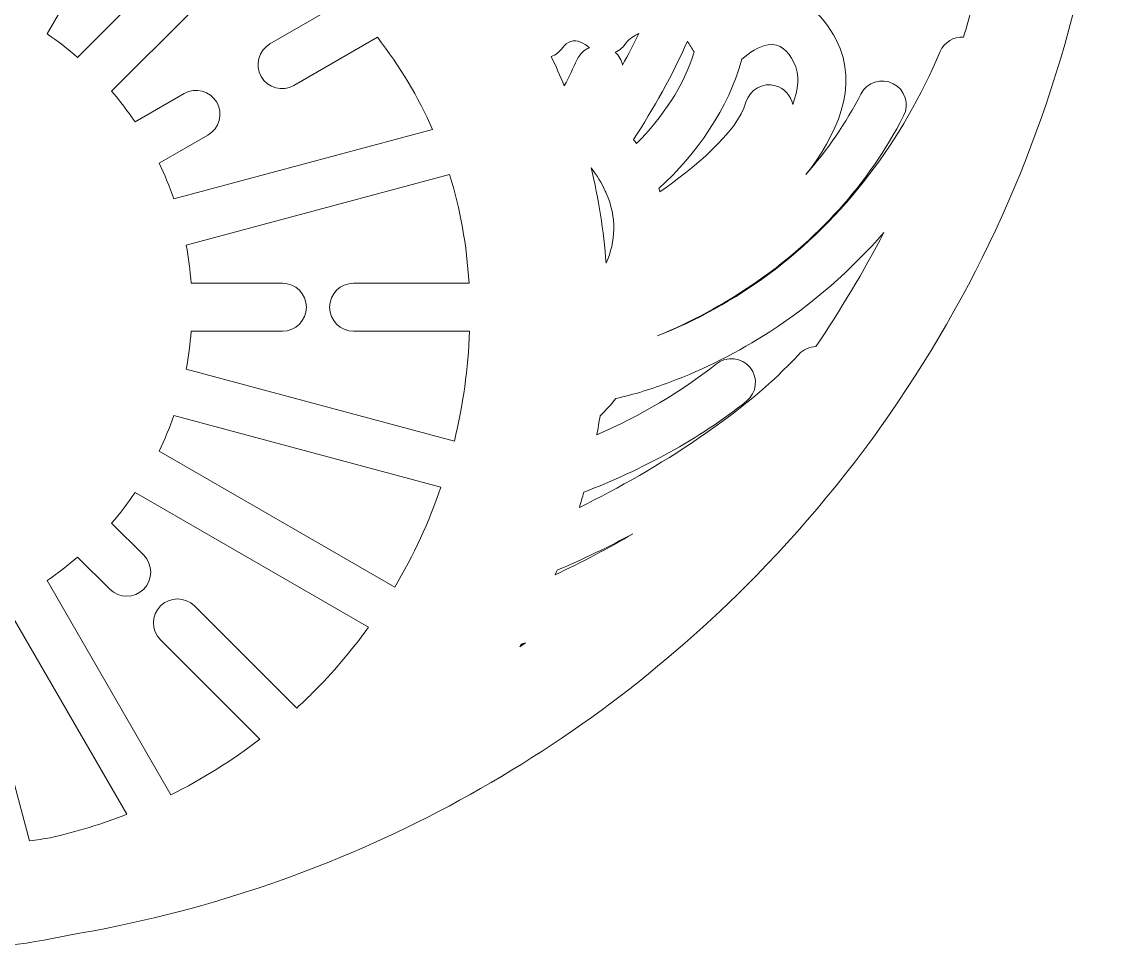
# Model space of a CAD drawing. Header units: millimetres. Extents: x -203 to 203, y -203 to 203.
# Drawn here: x 26 to 203.2, y -203.2 to -52 of the extents above; entities that cross this region are included whole.
import ezdxf

# ---------------------------------------------------------------- set-up
doc = ezdxf.new("R2010")
doc.units = ezdxf.units.MM
doc.header["$MEASUREMENT"] = 0
doc.layers.add('Layer 1', color=7, linetype='Continuous')

msp = doc.modelspace()

# ---------------------------------------------------------------- linework, layer by layer
at = {"layer": 'Layer 1', "lineweight": 9}
for points, knots in [([(33.7208, -200.4134), (76.3242, -193.2977), (114.4402, -172.9273), (143.6838, -143.6838), (180.4558, -106.9117), (203.2, -56.1117), (203.2, 0), (203.2, 56.1116), (180.4558, 106.9117), (143.6838, 143.6838), (108.1613, 179.2061), (61.0701, 200.2619), (10.8867, 202.9111), (9.3566, 202.9111), (7.8348, 203.165), (6.3208, 203.0996), (4.2214, 203.1637), (2.115, 203.2), (0, 203.2), (-112.2233, 203.2), (-203.2, 112.2234), (-203.2, 0), (-203.2, -112.2232), (-112.2236, -203.2), (0, -203.2), (3.7048, -203.2), (7.3858, -203.0983), (11.0418, -202.9022), (18.8322, -202.8955), (26.4212, -202.0358), (33.7208, -200.4134)], [0, 0, 0, 0, 0.1, 0.1, 0.1, 0.2, 0.2, 0.2, 0.3, 0.3, 0.3, 0.4, 0.4, 0.4, 0.5, 0.5, 0.5, 0.6, 0.6, 0.6, 0.7, 0.7, 0.7, 0.8, 0.8, 0.8, 0.9, 0.9, 0.9, 1, 1, 1, 1]), ([(179.0457, -54.439), (180.0078, -51.2682), (180.8829, -48.0682), (181.6758, -44.844), (180.4787, -44.207), (179.6476, -42.9624), (179.6053, -41.5116), (179.4015, -34.5457), (178.2484, -25.2357), (173.8066, -19.5176), (172.8501, -18.2862), (171.6717, -17.1461), (170.3042, -16.3789), (169.8787, -16.1401), (169.2558, -15.8421), (168.7556, -15.7336), (166.8619, -15.5456), (164.5312, -15.7536), (162.7327, -16.2824), (160.6877, -16.884), (159.134, -17.895), (158.1592, -19.4188), (160.5848, -19.0189), (163.6209, -19.2381), (165.8525, -20.3982), (169.018, -22.0438), (170.8535, -25.2471), (171.7375, -28.6013), (172.8253, -32.7294), (172.7327, -38.4775), (170.7096, -42.3691), (169.7157, -44.2808), (167.3585, -45.0256), (165.4468, -44.0318), (164.9807, -43.7896), (164.5692, -43.457), (164.2357, -43.0523), (163.5303, -42.3247), (162.5361, -41.6652), (161.6125, -41.2858), (159.8231, -40.5509), (158.0934, -40.7034), (156.3992, -41.6176), (154.6656, -42.5986), (152.6562, -42.2365), (151.3784, -40.7192), (149.8094, -38.9271), (147.6062, -37.235), (145.0921, -37.4129), (144.0652, -37.5187), (143.1898, -38.0178), (142.3893, -38.6468), (140.0779, -40.4632), (138.9061, -43.2372), (139.1948, -46.1602), (139.3335, -47.5642), (139.7862, -48.9246), (140.4124, -50.1953), (142.489, -48.8039), (144.862, -47.7405), (147.3193, -47.5342), (152.5235, -47.097), (156.0772, -50.5482), (158.3391, -54.8788), (162.3058, -62.4739), (158.231, -70.6533), (153.4307, -76.7847), (156.912, -72.8287), (159.9182, -68.4572), (162.3706, -63.6921), (163.3559, -61.7775), (165.7097, -61.0251), (167.6235, -62.0114), (169.5366, -62.9976), (170.2883, -65.3493), (169.3036, -67.2628), (163.5674, -78.4087), (155.117, -87.6249), (144.7896, -94.6715), (140.0701, -97.8916), (134.7372, -100.8092), (129.3054, -102.9933), (135.6943, -100.5373), (141.844, -97.0796), (147.2367, -93.1004), (159.8724, -83.7769), (169.1001, -71.1912), (175.2456, -56.8018), (175.9041, -55.26), (177.4567, -54.3566), (179.0457, -54.439)], [0, 0, 0, 0, 0.03333333, 0.03333333, 0.03333333, 0.06666667, 0.06666667, 0.06666667, 0.1, 0.1, 0.1, 0.13333333, 0.13333333, 0.13333333, 0.16666667, 0.16666667, 0.16666667, 0.2, 0.2, 0.2, 0.23333333, 0.23333333, 0.23333333, 0.26666667, 0.26666667, 0.26666667, 0.3, 0.3, 0.3, 0.33333333, 0.33333333, 0.33333333, 0.36666667, 0.36666667, 0.36666667, 0.4, 0.4, 0.4, 0.43333333, 0.43333333, 0.43333333, 0.46666667, 0.46666667, 0.46666667, 0.5, 0.5, 0.5, 0.53333333, 0.53333333, 0.53333333, 0.56666667, 0.56666667, 0.56666667, 0.6, 0.6, 0.6, 0.63333333, 0.63333333, 0.63333333, 0.66666667, 0.66666667, 0.66666667, 0.7, 0.7, 0.7, 0.73333333, 0.73333333, 0.73333333, 0.76666667, 0.76666667, 0.76666667, 0.8, 0.8, 0.8, 0.83333333, 0.83333333, 0.83333333, 0.86666667, 0.86666667, 0.86666667, 0.9, 0.9, 0.9, 0.93333333, 0.93333333, 0.93333333, 0.96666667, 0.96666667, 0.96666667, 1, 1, 1, 1]), ([(59.9032, -32.924), (55.6702, -30.1491), (51.2369, -27.6124), (46.6756, -25.2946), (46.6756, -25.2946), (30.1443, -53.9277), (30.1443, -53.9277), (31.8693, -55.1005), (33.523, -56.3704), (35.0962, -57.731), (35.0962, -57.731), (59.9032, -32.924), (59.9032, -32.924)], [0, 0, 0, 0, 0.25, 0.25, 0.25, 0.5, 0.5, 0.5, 0.75, 0.75, 0.75, 1, 1, 1, 1]), ([(92.7705, -69.4511), (90.4409, -64.1774), (87.4467, -59.1817), (83.8025, -54.4627), (83.8025, -54.4627), (70.236, -62.2953), (70.236, -62.2953), (68.3744, -63.3701), (65.9846, -62.7236), (64.914, -60.8605), (63.8446, -58.9995), (64.4892, -56.6169), (66.3472, -55.5441), (66.3472, -55.5441), (78.6562, -48.4375), (78.6562, -48.4375), (78.0442, -47.7867), (77.4194, -47.1414), (76.7802, -46.5023), (73.5543, -43.2763), (70.0688, -40.2767), (66.3821, -37.4866), (66.3821, -37.4866), (40.617, -63.2517), (40.617, -63.2517), (41.9776, -64.8249), (43.2474, -66.4788), (44.4202, -68.2038), (44.4202, -68.2038), (52.3828, -63.6066), (52.3828, -63.6066), (54.2443, -62.5318), (56.6342, -63.1783), (57.7047, -65.0414), (58.7741, -66.9024), (58.1295, -69.2851), (56.2715, -70.3579), (56.2715, -70.3579), (48.3219, -74.9474), (48.3219, -74.9474), (49.2269, -76.8138), (50.0258, -78.741), (50.7137, -80.7202), (50.7137, -80.7202), (92.7705, -69.4511), (92.7705, -69.4511)], [0, 0, 0, 0, 0.06666667, 0.06666667, 0.06666667, 0.13333333, 0.13333333, 0.13333333, 0.2, 0.2, 0.2, 0.26666667, 0.26666667, 0.26666667, 0.33333333, 0.33333333, 0.33333333, 0.4, 0.4, 0.4, 0.46666667, 0.46666667, 0.46666667, 0.53333333, 0.53333333, 0.53333333, 0.6, 0.6, 0.6, 0.66666667, 0.66666667, 0.66666667, 0.73333333, 0.73333333, 0.73333333, 0.8, 0.8, 0.8, 0.86666667, 0.86666667, 0.86666667, 0.93333333, 0.93333333, 0.93333333, 1, 1, 1, 1]), ([(112.0529, -57.6088), (112.8055, -59.1687), (113.5119, -60.748), (114.1735, -62.3462), (114.9244, -60.9121), (115.6414, -59.4181), (116.2518, -58.1012), (116.6714, -57.1961), (117.3962, -56.5267), (118.2478, -56.1595), (117.426, -55.4594), (116.2976, -54.7554), (115.1946, -55.1609), (114.7291, -55.332), (114.2261, -55.7238), (113.9224, -56.1263), (113.4241, -56.8264), (112.7799, -57.3321), (112.0529, -57.6088)], [0, 0, 0, 0, 0.16666667, 0.16666667, 0.16666667, 0.33333333, 0.33333333, 0.33333333, 0.5, 0.5, 0.5, 0.66666667, 0.66666667, 0.66666667, 0.83333333, 0.83333333, 0.83333333, 1, 1, 1, 1]), ([(123.6192, -58.9936), (123.4626, -58.1957), (123.0593, -57.4536), (122.4537, -56.8873), (123.2333, -56.5541), (123.7734, -56.0578), (124.2345, -55.3477), (124.6093, -54.7703), (125.6211, -54.1617), (126.2696, -53.8788), (125.4415, -55.6032), (124.5518, -57.3097), (123.6192, -58.9936)], [0, 0, 0, 0, 0.25, 0.25, 0.25, 0.5, 0.5, 0.5, 0.75, 0.75, 0.75, 1, 1, 1, 1]), ([(125.4354, -71.1114), (128.6653, -66.051), (131.7643, -60.6427), (134.1857, -55.0821), (134.527, -55.6722), (134.8922, -56.2488), (135.2774, -56.8114), (133.6252, -62.37), (130.0226, -67.5959), (125.8973, -71.7445), (125.7463, -71.5312), (125.5923, -71.3201), (125.4354, -71.1114)], [0, 0, 0, 0, 0.25, 0.25, 0.25, 0.5, 0.5, 0.5, 0.75, 0.75, 0.75, 1, 1, 1, 1]), ([(129.7123, -79.6021), (129.6586, -79.4131), (129.6026, -79.2249), (129.5442, -79.0373), (135.6287, -73.4903), (140.9303, -65.9686), (143.0314, -58.0164), (144.2039, -56.9724), (145.7971, -55.915), (147.2828, -55.6757), (149.3345, -55.3454), (150.5583, -56.8127), (151.432, -58.4857), (152.5278, -60.5838), (152.2079, -63.0275), (151.2845, -65.3749), (151.0167, -63.9704), (149.9839, -62.7626), (148.5179, -62.3456), (146.4495, -61.757), (144.2884, -62.9613), (143.6974, -65.0285), (142.274, -70.0081), (134.8882, -75.965), (129.7123, -79.6021)], [0, 0, 0, 0, 0.125, 0.125, 0.125, 0.25, 0.25, 0.25, 0.375, 0.375, 0.375, 0.5, 0.5, 0.5, 0.625, 0.625, 0.625, 0.75, 0.75, 0.75, 0.875, 0.875, 0.875, 1, 1, 1, 1]), ([(118.5283, -75.6941), (119.7482, -80.7073), (120.5646, -85.8799), (120.9699, -91.2059), (122.5384, -87.6097), (122.6925, -83.7621), (120.9968, -79.8185), (120.9386, -79.7021), (120.8857, -79.5832), (120.8382, -79.462), (120.261, -78.2023), (119.4469, -76.8405), (118.5283, -75.6941)], [0, 0, 0, 0, 0.25, 0.25, 0.25, 0.5, 0.5, 0.5, 0.75, 0.75, 0.75, 1, 1, 1, 1]), ([(96.3086, -120.1148), (97.7272, -114.3087), (98.5577, -108.328), (98.7686, -102.2522), (98.7686, -102.2522), (79.9435, -102.2522), (79.9435, -102.2522), (77.788, -102.2522), (76.0395, -100.5036), (76.0395, -98.3481), (76.0395, -96.1927), (77.788, -94.4441), (79.9435, -94.4441), (79.9435, -94.4441), (98.6884, -94.4441), (98.6884, -94.4441), (98.3331, -88.2733), (97.2739, -82.3894), (95.5264, -76.7909), (95.5264, -76.7909), (52.7282, -88.2586), (52.7282, -88.2586), (53.1142, -90.2849), (53.3857, -92.3516), (53.5373, -94.4517), (53.5373, -94.4517), (68.3748, -94.4518), (68.3748, -94.4518), (70.5259, -94.4518), (72.2711, -96.1969), (72.2711, -98.3481), (72.2711, -100.4993), (70.5259, -102.2444), (68.3748, -102.2444), (68.3748, -102.2444), (53.5373, -102.2443), (53.5373, -102.2443), (53.3857, -104.3444), (53.1142, -106.4111), (52.7282, -108.4375), (52.7282, -108.4375), (96.3086, -120.1148), (96.3086, -120.1148)], [0, 0, 0, 0, 0.07142857, 0.07142857, 0.07142857, 0.14285714, 0.14285714, 0.14285714, 0.21428571, 0.21428571, 0.21428571, 0.28571429, 0.28571429, 0.28571429, 0.35714286, 0.35714286, 0.35714286, 0.42857143, 0.42857143, 0.42857143, 0.5, 0.5, 0.5, 0.57142857, 0.57142857, 0.57142857, 0.64285714, 0.64285714, 0.64285714, 0.71428571, 0.71428571, 0.71428571, 0.78571429, 0.78571429, 0.78571429, 0.85714286, 0.85714286, 0.85714286, 0.92857143, 0.92857143, 0.92857143, 1, 1, 1, 1]), ([(155.05, -104.7535), (159.1036, -98.7661), (162.7974, -92.567), (166.1135, -86.1835), (160.7626, -92.3345), (154.5803, -97.7738), (147.5487, -102.3299), (142.4645, -105.6243), (137.0048, -108.4084), (131.3298, -110.534), (128.4965, -111.5951), (125.4979, -112.5487), (122.5216, -113.2009), (121.7558, -114.2142), (120.906, -115.141), (119.9884, -115.9888), (119.8283, -117.032), (119.6525, -118.0722), (119.4626, -119.1094), (126.3825, -116.0309), (133.1596, -112.1628), (138.8952, -107.561), (140.571, -106.2166), (143.0289, -106.4831), (144.3754, -108.1578), (145.7225, -109.8335), (145.4556, -112.295), (143.7782, -113.6408), (136.0942, -119.8058), (126.7602, -124.7737), (117.3308, -128.4393), (117.1061, -129.257), (116.8721, -130.0722), (116.6283, -130.8845), (129.3763, -124.6408), (143.6713, -115.4439), (152.2677, -106.023), (153.0116, -105.2077), (154.0249, -104.7804), (155.05, -104.7535)], [0, 0, 0, 0, 0.07692308, 0.07692308, 0.07692308, 0.15384615, 0.15384615, 0.15384615, 0.23076923, 0.23076923, 0.23076923, 0.30769231, 0.30769231, 0.30769231, 0.38461538, 0.38461538, 0.38461538, 0.46153846, 0.46153846, 0.46153846, 0.53846154, 0.53846154, 0.53846154, 0.61538462, 0.61538462, 0.61538462, 0.69230769, 0.69230769, 0.69230769, 0.76923077, 0.76923077, 0.76923077, 0.84615385, 0.84615385, 0.84615385, 0.92307692, 0.92307692, 0.92307692, 1, 1, 1, 1]), ([(86.6202, -143.8558), (89.6769, -138.7039), (92.1878, -133.2608), (94.1196, -127.6065), (94.1196, -127.6065), (50.7138, -115.9758), (50.7138, -115.9758), (50.0261, -117.9537), (49.2284, -119.8801), (48.3236, -121.7452), (48.3236, -121.7452), (86.6202, -143.8558), (86.6202, -143.8558)], [0, 0, 0, 0, 0.25, 0.25, 0.25, 0.5, 0.5, 0.5, 0.75, 0.75, 0.75, 1, 1, 1, 1]), ([(50.2585, -177.6071), (55.3481, -175.0744), (60.1861, -172.0485), (64.7022, -168.5713), (64.7022, -168.5713), (48.566, -152.4349), (48.566, -152.4349), (47.042, -150.9109), (47.042, -148.4382), (48.566, -146.9142), (50.09, -145.3902), (52.5627, -145.3902), (54.0867, -146.9142), (54.0867, -146.9142), (70.6913, -163.5187), (70.6913, -163.5187), (71.5267, -162.7478), (72.3486, -161.9602), (73.1554, -161.1552), (76.5292, -157.7893), (79.595, -154.1878), (82.3375, -150.3882), (82.3375, -150.3882), (44.4181, -128.4953), (44.4181, -128.4953), (43.2459, -130.2192), (41.9765, -131.8718), (40.6169, -133.4443), (40.6169, -133.4443), (45.8306, -138.658), (45.8306, -138.658), (47.3546, -140.182), (47.3546, -142.6548), (45.8306, -144.1788), (44.3066, -145.7028), (41.8338, -145.7028), (40.3098, -144.1788), (40.3098, -144.1788), (35.0961, -138.9651), (35.0961, -138.9651), (33.523, -140.3256), (31.8692, -141.5955), (30.1443, -142.7683), (30.1443, -142.7683), (50.2585, -177.6071), (50.2585, -177.6071)], [0, 0, 0, 0, 0.06666667, 0.06666667, 0.06666667, 0.13333333, 0.13333333, 0.13333333, 0.2, 0.2, 0.2, 0.26666667, 0.26666667, 0.26666667, 0.33333333, 0.33333333, 0.33333333, 0.4, 0.4, 0.4, 0.46666667, 0.46666667, 0.46666667, 0.53333333, 0.53333333, 0.53333333, 0.6, 0.6, 0.6, 0.66666667, 0.66666667, 0.66666667, 0.73333333, 0.73333333, 0.73333333, 0.8, 0.8, 0.8, 0.86666667, 0.86666667, 0.86666667, 0.93333333, 0.93333333, 0.93333333, 1, 1, 1, 1]), ([(112.9958, -141.1168), (112.8952, -141.361), (112.7938, -141.605), (112.6913, -141.8485), (117.0688, -139.7974), (121.4091, -137.4865), (125.3107, -135.2019), (121.4733, -137.2522), (117.2457, -139.3107), (112.9958, -141.1168)], [0, 0, 0, 0, 0.33333333, 0.33333333, 0.33333333, 0.66666667, 0.66666667, 0.66666667, 1, 1, 1, 1]), ([(27.2897, -185.1208), (28.4247, -184.955), (29.558, -184.7788), (30.6897, -184.5921), (34.9296, -183.627), (39.0747, -182.3505), (43.0944, -180.7809), (43.0944, -180.7809), (23.4006, -146.67), (23.4006, -146.67), (21.5344, -147.5753), (19.607, -148.3741), (17.6277, -149.0618), (17.6277, -149.0618), (27.2897, -185.1208), (27.2897, -185.1208)], [0, 0, 0, 0, 0.2, 0.2, 0.2, 0.4, 0.4, 0.4, 0.6, 0.6, 0.6, 0.8, 0.8, 0.8, 1, 1, 1, 1]), ([(106.928, -153.5479), (107.2423, -153.3286), (107.5558, -153.1083), (107.8687, -152.8871), (107.6279, -152.9798), (107.3867, -153.0717), (107.1453, -153.1626), (107.0728, -153.291), (107.001, -153.4197), (106.928, -153.5479)], [0, 0, 0, 0, 0.33333333, 0.33333333, 0.33333333, 0.66666667, 0.66666667, 0.66666667, 1, 1, 1, 1])]:
    msp.add_open_spline(points, degree=3, knots=knots, dxfattribs=at)

doc.saveas('drawing.dxf')
